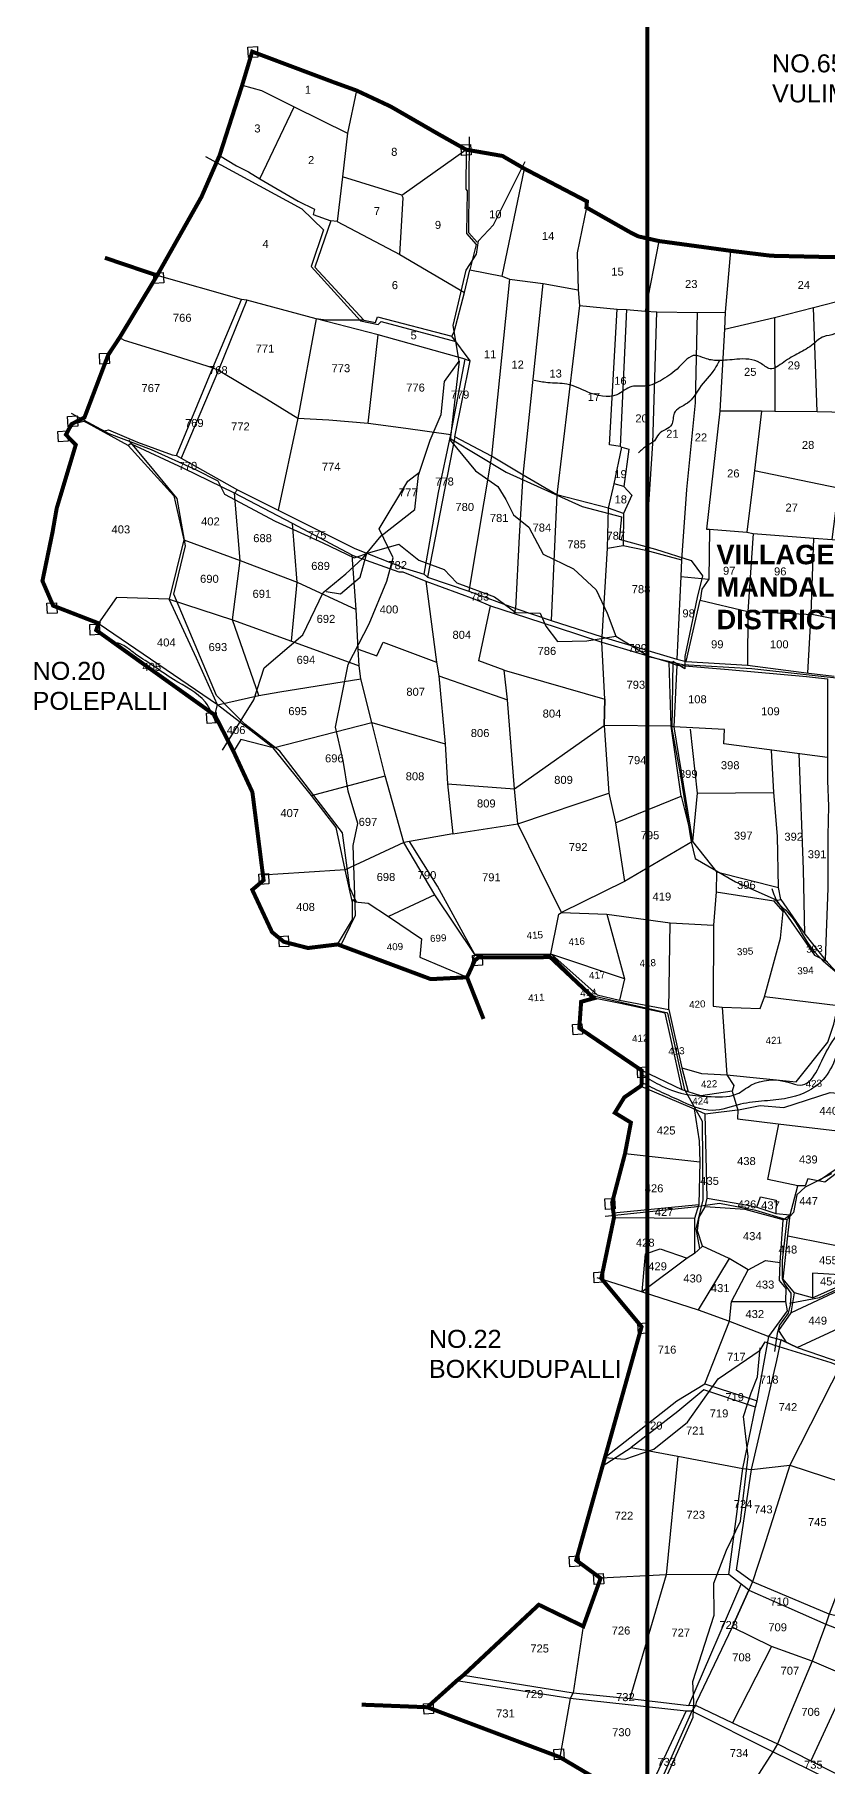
# Model space of a CAD drawing. Header units: inches. Extents: x 204181 to 273365, y 1587708 to 1600456.
# Drawn here: x 204181 to 206162, y 1592154 to 1596483 of the extents above; entities that cross this region are included whole.
import ezdxf
from ezdxf.enums import TextEntityAlignment as Align

# ---------------------------------------------------------------- set-up
doc = ezdxf.new("R2010")
doc.units = ezdxf.units.IN
doc.header["$LTSCALE"] = 15
doc.header["$MEASUREMENT"] = 0
doc.linetypes.add('HIDDEN2', pattern=[0.1875, 0.125, -0.0625])
for name, color, linetype in [('PLOT NOS', 7, 'Continuous'), ('PLOTS', 7, 'Continuous'), ('ROADS', 1, 'Continuous'), ('STREAM', 4, 'Continuous'), ('TEXT', 1, 'Continuous'), ('text2', 7, 'Continuous'), ('VILLAGE BOUNDARY STONES', 1, 'Continuous'), ('VILLAGE BOUNDRY', 5, 'Continuous')]:
    doc.layers.add(name, color=color, linetype=linetype)
doc.styles.get("Standard").update_dxf_attribs({"font": 'arial.ttf'})

msp = doc.modelspace()

# ---------------------------------------------------------------- linework, layer by layer
at = {"layer": 'PLOTS'}
for points in [[(204700.1, 1596356.3), (204748.2, 1596342.8), (204830.3, 1596301.9), (204963.3, 1596236.1)], [(204985.9, 1596342.9), (204963.3, 1596236.1), (204950.6, 1596127.1), (204937.6, 1596015.4), (204921.9, 1596017.4), (204881.5, 1595901), (205004.2, 1595769.3), (204909.5, 1595769.2), (204885, 1595772.6), (204839.4, 1595524.2), (204789.7, 1595293.9)], [(204744.3, 1596122), (204830.3, 1596301.9)], [(205098.8, 1596081.6), (205259.4, 1596195.2), (205258.7, 1596096.1), (205262.6, 1596092.1), (205260.7, 1595985.6), (205284.5, 1595958.4), (205269.3, 1595894.7)], [(204643.7, 1596180.9), (204685.5, 1596154.7), (204715.6, 1596139.3), (204744.3, 1596122), (204840.2, 1596066.7), (204880.6, 1596046.3), (204877.3, 1596033.4), (204921.9, 1596017.4)], [(205094.4, 1595932.8), (205102.7, 1596074.4), (205098.8, 1596081.6), (204950.6, 1596127.1)], [(205349.8, 1595879), (205405.2, 1596147.6)], [(205560.3, 1596050.6), (205537.3, 1595937.4), (205539.7, 1595844.7)], [(204937.6, 1596015.4), (205094.4, 1595932.8), (205255.9, 1595837.7)], [(205741.5, 1595966.7), (205707.1, 1595791.5)], [(205920.5, 1595942.3), (205906.6, 1595788.9)], [(206163, 1594676.2), (205903.7, 1594710), (205905, 1594745.9), (205778.6, 1594752.6), (205772.3, 1594753.9), (205604.8, 1594755.6), (205606, 1594821.3), (205598.7, 1594964.4), (205599.8, 1594977.6), (205612.7, 1595198.9), (205615.2, 1595299.1), (205486, 1595332.6), (205402.1, 1595381.9), (205322.8, 1595428.8), (205231.5, 1595477), (205269.8, 1595667.7), (205224.1, 1595728.7), (205229.4, 1595739.4), (205255.9, 1595837.7), (205269.3, 1595894.7), (205349.8, 1595879), (205368.4, 1595871.5), (205451.9, 1595860.8), (205539.7, 1595844.7), (205542.7, 1595805.3), (205637.2, 1595796.3), (205660.6, 1595795.5), (205707.1, 1595791.5), (205736.5, 1595789.5), (205837.4, 1595788.2), (205906.6, 1595788.9), (205904.9, 1595746.1), (206029.9, 1595775.5), (206127.6, 1595800.4), (206211.9, 1595821.9)], [(205257, 1595671.3), (205040.3, 1595732.1), (204885, 1595772.6), (204711.9, 1595819), (204698.2, 1595820.2), (204487.5, 1595880.6)], [(205368.4, 1595871.5), (205322.8, 1595428.8), (205266.4, 1595092)], [(205380.1, 1595035.6), (205383.6, 1595048.2), (205392.8, 1595228.2), (205402.1, 1595381.9), (205451.9, 1595860.8)], [(204535.6, 1595430.7), (204627.1, 1595649.4), (204698.2, 1595820.2)], [(204711.9, 1595819), (204640.5, 1595644), (204547.7, 1595424.3)], [(205542.7, 1595805.3), (205486, 1595332.6), (205471.9, 1595018.7)], [(205004.2, 1595769.3), (205033.4, 1595763.3), (205038.2, 1595777.2), (205224.1, 1595728.7)], [(205644.4, 1595452.8), (205618, 1595457), (205637.2, 1595796.3)], [(205660.6, 1595795.5), (205644.4, 1595452.8), (205648.9, 1595451.5), (205666.2, 1595446.7), (205653.9, 1595353.1), (205673.8, 1595331.5), (205652.7, 1595285.6), (205652.1, 1595206.1)], [(205708.7, 1595194), (205726.2, 1595461), (205736.5, 1595789.5)], [(205837.4, 1595788.2), (205831.8, 1595562.7), (205810.4, 1595345.6), (205797.8, 1595169.8)], [(206029.9, 1595775.5), (206031.1, 1595541)], [(206137, 1595539.8), (206127.6, 1595800.4)], [(204393.9, 1595725.6), (204405.5, 1595718.9), (204532.3, 1595679.4), (204614.2, 1595653.7), (204627.1, 1595649.4), (204640.5, 1595644), (204760.8, 1595572.5), (204839.4, 1595524.2), (204916.5, 1595519.6), (205014.7, 1595511.9), (205108.9, 1595499), (205221.6, 1595483.1)], [(205014.7, 1595511.9), (205040.3, 1595732.1)], [(205904.9, 1595746.1), (205893.9, 1595541.1)], [(205154.5, 1595133.7), (205190.9, 1595338.5), (205221.6, 1595483.1), (205257, 1595671.3), (205269.8, 1595667.7)], [(204273.9, 1595509.3), (204304.3, 1595516.1), (204355.2, 1595492.3), (204365.8, 1595494.7), (204438.9, 1595463.6), (204524.8, 1595432.6), (204535.6, 1595430.7), (204547.7, 1595424.3), (204688.3, 1595345.1), (204789.7, 1595293.9), (204981.4, 1595197.9), (205108.1, 1595148.1), (205154.5, 1595133.7), (205163.2, 1595126.3), (205266.4, 1595092), (205383.6, 1595048.2), (205471.9, 1595018.7), (205599.8, 1594977.6), (205786.2, 1594921.5), (205809.3, 1594916), (205962.8, 1594906.3), (206116.2, 1594886.6), (206179.2, 1594879.2)], [(204631.8, 1594781.7), (204638.3, 1594807.3), (204742, 1594830.5), (204794.2, 1594840.4), (204996.8, 1594872.3), (204992.6, 1594905.3), (204990.2, 1594946.8), (204985, 1595046), (204975, 1595181.4), (204825.6, 1595261.1), (204680.5, 1595336.4), (204554.4, 1595398.1), (204422.1, 1595459.6), (204415.5, 1595456), (204304.3, 1595516.1)], [(206210.5, 1595537.8), (206137, 1595539.8), (206031.1, 1595541), (205997.8, 1595541.9), (205893.9, 1595541.1), (205860.3, 1595246.3), (205867.9, 1595246.7), (205961.4, 1595239), (205976.6, 1595235.9), (206128.5, 1595224.2), (206174.7, 1595221.1), (206349.4, 1595212.7), (206557.2, 1595208.4), (206711.3, 1595205.3), (206777.1, 1595207), (206816.4, 1595207.4)], [(205997.8, 1595541.9), (205980.6, 1595392.9), (205961.4, 1595239)], [(206113.6, 1594887.1), (206122.2, 1595034.7), (206128.5, 1595224.2), (206174.7, 1595221.1), (206182.8, 1595285.6), (206189.6, 1595350), (206200.5, 1595439.7), (206210.5, 1595537.8), (206226.1, 1595541.7), (206319, 1595539.4), (206563.8, 1595534.9)], [(205231.5, 1595477), (205163.2, 1595126.3)], [(204415.5, 1595456), (204529.6, 1595329.9), (204554.2, 1595220), (204517.6, 1595071.8), (204386.2, 1595075.4), (204341, 1595011.4)], [(205652.7, 1595285.6), (205615.2, 1595299.1), (205629.5, 1595360), (205648.9, 1595451.5)], [(205980.6, 1595392.9), (206189.6, 1595350), (206243.7, 1595347.8), (206247.4, 1595351.6), (206321.1, 1595345.5), (206326.7, 1595349.3), (206478.2, 1595343.2), (206483, 1595345.4), (206556.9, 1595341.2), (206561.5, 1595344.7), (206563.8, 1595333.6), (206560.1, 1595273.8), (206557.2, 1595208.4)], [(204742, 1594830.5), (204675.5, 1595019.9), (204695, 1595168.5), (204680.5, 1595336.4), (204688.3, 1595345.1)], [(205653.9, 1595353.1), (205629.5, 1595360)], [(204823, 1594966.3), (204837.9, 1595114.1), (204825.6, 1595261.1)], [(205867.9, 1595246.7), (205866, 1595121.5)], [(204554.2, 1595220), (204695, 1595168.5), (204837.9, 1595114.1), (204985, 1595046)], [(205612.7, 1595198.9), (205652.1, 1595206.1), (205708.7, 1595194), (205797.8, 1595169.8), (205796.5, 1595128.5), (205866, 1595121.5), (205848.3, 1595096.8), (205844.1, 1595069), (205964, 1595040.8), (206127.8, 1595033.6), (206341.7, 1594990.8), (206573.7, 1594975.7), (206767.6, 1594966.4), (206819.8, 1594958.3)], [(205976.6, 1595235.9), (205964, 1595040.8), (205962.8, 1594906.3)], [(204975, 1595181.4), (205091.8, 1595140.3), (205101.7, 1595140.1), (205159.2, 1595116.3), (205281.1, 1595071.4), (205320.3, 1595054.9), (205380.1, 1595035.6), (205484.6, 1595001.5), (205598.7, 1594964.4), (205767.3, 1594914.4), (205786.4, 1594906.4), (205915.1, 1594896.2), (206110.4, 1594878.7), (206163, 1594872.2)], [(205159.2, 1595116.3), (205185.8, 1594914.5), (205191.1, 1594879.7), (205363.4, 1594819.7)], [(205796.5, 1595128.5), (205786.2, 1594921.5)], [(204777.8, 1594700), (204638.3, 1594807.3), (204586.1, 1594924.2), (204517.6, 1595071.8), (204675.5, 1595019.9), (204823, 1594966.3), (204992.6, 1594905.3)], [(205226.1, 1594484.9), (205389.2, 1594510), (205616, 1594586.6), (205632.8, 1594512.4), (205655.5, 1594366.2), (205497.8, 1594288.1), (205389.2, 1594510), (205380.3, 1594597.6), (205363.4, 1594819.7), (205354.4, 1594893.8), (205291.6, 1594917.1), (205320.3, 1595054.9)], [(205809.3, 1594916), (205844.1, 1595069)], [(204638.3, 1594807.3), (204343, 1595009.3)], [(204990.2, 1594946.8), (205036.2, 1594930.2), (205052.3, 1594963.8), (205185.8, 1594914.5), (205191.1, 1594879.7), (205207.2, 1594710), (205212.9, 1594610.2), (205226.1, 1594484.9), (205118.2, 1594465.8)], [(205632.8, 1594512.4), (205796.7, 1594579.4), (205772.3, 1594753.9), (205767.3, 1594914.4)], [(205786.4, 1594906.4), (205778.6, 1594752.6), (205825.1, 1594466.1), (205885.5, 1594390.3), (206040.4, 1594350.8)], [(205587.5, 1594082.7), (205474.1, 1594183.4), (205281.3, 1594183.3), (205187.8, 1594354.3), (205118.2, 1594465.8), (205103.7, 1594463.5), (205057.2, 1594630.4), (205024, 1594763.7), (204996.8, 1594872.3)], [(205354.4, 1594893.8), (205606, 1594821.3), (205604.8, 1594755.6), (205616, 1594586.6)], [(206163, 1594872.2), (206163, 1594676.2), (206162.3, 1594617.9), (206164.8, 1594554.4), (206163.8, 1594481.3), (206163.6, 1594349.1), (206156.7, 1594170)], [(204777.8, 1594700), (205024, 1594763.7), (205207.2, 1594710)], [(205212.9, 1594610.2), (205380.3, 1594597.6), (205604.8, 1594755.6)], [(205819.4, 1594746.3), (205837.1, 1594586.4), (205825.1, 1594466.1)], [(204938.6, 1594208.7), (204975.4, 1594270.7), (204975.8, 1594313.3), (204957.8, 1594395.4), (204935, 1594501.3), (204873.5, 1594580.5), (204777.8, 1594700), (204697.1, 1594721.1), (204678.4, 1594691)], [(205899.1, 1594052), (205994.3, 1594048.4), (206005.1, 1594078), (206044.9, 1594223.9), (206051.7, 1594290.7), (206028.2, 1594317.6), (206045.9, 1594320.7), (206040.4, 1594350.8), (206037.8, 1594479), (206028.9, 1594588.1), (206022.5, 1594694.5)], [(206106.1, 1594234.7), (206102.9, 1594395.6), (206091.8, 1594685.5)], [(204873.5, 1594580.5), (205057.2, 1594630.4)], [(205796.7, 1594579.4), (205825.1, 1594466.1), (205655.5, 1594366.2)], [(205837.1, 1594586.4), (206028.9, 1594588.1)], [(205103.7, 1594463.5), (204957.8, 1594395.4), (204854.9, 1594388.1), (204749.7, 1594381.6)], [(204975.8, 1594313.3), (204975.8, 1594313.3), (204976.7, 1594321.1), (204981.5, 1594314.9), (205014.7, 1594311.5), (205065.6, 1594278.3), (205147.8, 1594222.7), (205144.1, 1594176.8), (205262, 1594126.5), (205281.3, 1594183.3), (205281.3, 1594183.3), (205181.3, 1594332.9), (205103.7, 1594463.5)], [(205885.5, 1594390.3), (205884.1, 1594340.5), (205878.1, 1594256.6)], [(205884.1, 1594340.5), (206028.2, 1594317.6)], [(205181.3, 1594332.9), (205065.6, 1594278.3)], [(206045.9, 1594320.7), (206106.1, 1594234.7), (206156.7, 1594170), (206204.5, 1594118.2), (206258.2, 1594064.5), (206256.1, 1594044.8), (206271.3, 1594029.2), (206381.4, 1593991.1), (206390.6, 1594009.6), (206433, 1594012.1), (206466.3, 1594000.8), (206506.5, 1594004.2), (206552.8, 1594020.5), (206558, 1594022.7), (206509.5, 1594166.3), (206500.1, 1594172.2), (206447.2, 1594193.3), (206339.2, 1594240.5), (206367.8, 1594133.2), (206390.8, 1594044.3), (206385.4, 1594036.1), (206390.6, 1594009.6)], [(205469.8, 1594176.9), (205491, 1594284.5), (205497.8, 1594288.1), (205610.9, 1594284.6), (205769.3, 1594262.5), (205878.1, 1594256.6), (205876.7, 1594054.4), (205899.1, 1594052), (205911.3, 1593882.9), (205928.8, 1593855.8), (205924.7, 1593842), (205846.4, 1593830.3), (205814.4, 1593840.4), (205799.9, 1593845.4), (205698.5, 1593893.5)], [(205610.9, 1594284.6), (205655.6, 1594123), (205643, 1594069.7)], [(205765.9, 1594045.7), (205769.3, 1594262.5)], [(205655.6, 1594123), (205474.1, 1594183.4)], [(205799.9, 1593845.4), (205781.7, 1593924.9), (205757.4, 1594036.6), (205645.4, 1594061), (205579, 1594074.1)], [(205587.5, 1594082.7), (205643, 1594069.7), (205765.9, 1594045.7), (205799.1, 1593900), (205814.4, 1593840.4)], [(205799.1, 1593900), (205848.1, 1593885.7), (205911.3, 1593882.9), (206084.3, 1593865.1), (206163.5, 1593964.1), (206178.2, 1594009), (206185.3, 1594039.6), (206189.4, 1594055.1), (206005.1, 1594078)], [(206571.1, 1593865.1), (206482, 1593892.5), (206352.9, 1593902.3), (206307, 1593874.8), (206254.8, 1593731.7), (206198.6, 1593646.9), (206155.8, 1593614.7), (206113.7, 1593622.8), (206107, 1593605.7), (206088.9, 1593605)], [(205599.5, 1592904.8), (205671.8, 1592951.4), (205789.1, 1592929.9), (205950.8, 1592898.4), (205973, 1592895.9), (206068.6, 1592906.9), (206282.9, 1592837.1), (206305.8, 1592830.1), (206388.1, 1593020.4), (206371.1, 1593034.3), (206393.7, 1593090.6), (206512, 1593082), (206468.7, 1593177.5), (206320.2, 1593248), (206366.4, 1593352.3), (206453.4, 1593442.6), (206463.4, 1593498.8), (206464.9, 1593508.5), (206500, 1593686.4), (206522.5, 1593780.4), (206537, 1593797), (206588.1, 1593870.5)], [(206087.3, 1593201), (206200.4, 1593253.3), (206223.5, 1593261.6), (206275.8, 1593234.5), (206362.7, 1593360.1), (206392.9, 1593398.2), (206445, 1593448.5), (206454.4, 1593515.7), (206471.5, 1593602.6), (206489.2, 1593711), (206513.6, 1593788.7), (206571.1, 1593865.1), (206588.1, 1593870.5), (206721.4, 1593857.7), (206732.8, 1593828.2), (206827.2, 1593801.9), (206876.5, 1593770.1), (206954.5, 1593747.9), (206977.2, 1593741.4), (207080.8, 1593739), (207117.2, 1593731.3), (207260.4, 1593690.2), (207329.9, 1593671.5)], [(205696.2, 1593854.8), (205829.7, 1593797.4), (205857.3, 1593785.5), (205944.8, 1593795.8), (205994.6, 1593805.9), (206053.3, 1593801.1), (206169, 1593838.9), (206275.5, 1593828.4)], [(205924.7, 1593842), (205938.7, 1593794.4), (205937.7, 1593772.4), (206039.8, 1593760.5), (206243.9, 1593735.9)], [(205829.7, 1593797.4), (205842, 1593717.4), (205843.4, 1593665.4), (205841.2, 1593558.4), (205830.2, 1593524), (205830.3, 1593436.4), (205850.7, 1593454.9)], [(205964.1, 1593395), (205916.9, 1593423.5), (205850.7, 1593454.9), (205838.1, 1593493.1), (205842.3, 1593526.7), (205856.6, 1593552.4), (205862, 1593574.3), (205857.3, 1593785.5)], [(205606.5, 1592926.4), (205786, 1593067.5), (205855.8, 1593110.6), (205918, 1593266.9), (205922.7, 1593316.2), (205964.1, 1593395), (206007.4, 1593418.3), (206044.2, 1593413.5), (206052.1, 1593520.1), (206069.6, 1593532.9), (206088.9, 1593605), (206013.2, 1593621.3), (206041, 1593759.6)], [(206140.3, 1593617.6), (206184.7, 1593647.5), (206212.7, 1593677.9), (206243.9, 1593735.9)], [(205656.7, 1593685.9), (205843.4, 1593665.4)], [(205627.9, 1593537.7), (205841.2, 1593558.4)], [(205862, 1593574.3), (205967.9, 1593556.4), (205985.7, 1593551.7), (206033.3, 1593535.8), (206069.6, 1593532.9)], [(205985.7, 1593551.7), (205995.5, 1593578.1), (206034.1, 1593569.7), (206033.3, 1593535.8)], [(205830.2, 1593524), (205629.1, 1593525.7)], [(206052.1, 1593520.1), (205956.7, 1593545.9), (205856.6, 1593552.4)], [(206060.9, 1593212.9), (206041.3, 1593244.1), (206071.7, 1593287.5), (206079.9, 1593337.5), (206052, 1593371.6), (206063.3, 1593480.2), (206069.6, 1593532.9)], [(206063.3, 1593480.2), (206264.8, 1593440.4), (206392.9, 1593398.2)], [(205830.3, 1593436.4), (205812.3, 1593424.8), (205699.7, 1593340.6), (205707.6, 1593435.1), (205744.5, 1593447.8), (205812.3, 1593424.8)], [(206264.8, 1593440.4), (206247.9, 1593379.9), (206125.6, 1593387), (206125, 1593325.7), (206079.9, 1593337.5)], [(205916.9, 1593423.5), (205839.9, 1593295)], [(205916.4, 1592633.5), (205950.8, 1592898.4), (205983, 1593052.1), (205987.3, 1593068.2), (206016.4, 1593229.1), (206063, 1593293), (206058.4, 1593316.2), (206059.1, 1593348.5), (206043, 1593368.7), (206044.2, 1593413.5)], [(206125, 1593325.7), (206247.9, 1593379.9), (206310.2, 1593377.4), (206392.9, 1593398.2)], [(206362.7, 1593360.1), (206291.1, 1593364.9), (206231.7, 1593357.7), (206216.2, 1593355.7), (206071.7, 1593287.5)], [(205922.7, 1593316.2), (206058.4, 1593316.2)], [(206928.8, 1592192.9), (206666.6, 1592315.6), (206645.2, 1592325.8), (206460.4, 1592414.6), (206442.1, 1592424.1), (206190.9, 1592528.5), (206167.2, 1592535.1), (205975.2, 1592615.4), (205935.7, 1592644.9), (205973, 1592895.9), (206035.8, 1593168.7), (206047.2, 1593220.1)], [(206087.3, 1593201), (206047.2, 1593220.1), (206047.2, 1593220.1)], [(206198.8, 1593162.5), (206068.6, 1592906.9), (206002.9, 1592699.4), (205975.2, 1592615.4), (205966.2, 1592594.6), (205924.5, 1592502.1), (205834.3, 1592313.8), (205833.2, 1592307.6), (205823.9, 1592292.5), (205713.7, 1592044.8)], [(205983, 1593052.1), (205853.4, 1593095.7), (205788.4, 1593041.6), (205671.8, 1592951.4)], [(205855.8, 1593110.6), (205987.3, 1593068.2)], [(206371.1, 1593034.3), (206282.9, 1592837.1), (206197.6, 1592615.7), (206167.2, 1592535.1), (206158.6, 1592509.6), (206124.4, 1592417.1), (206037.6, 1592210.3), (206025.9, 1592190.4), (205884.6, 1591970)], [(205789.1, 1592929.9), (205759.9, 1592633.2), (205668.9, 1592323.7)], [(207035.6, 1592597.4), (206980.5, 1592339), (206928.8, 1592192.9), (206922.5, 1592175.4), (206874.8, 1592076.5), (206807.7, 1591942.9), (206735.2, 1591785.9), (206506, 1591701.1), (206649.6, 1591953), (206656.4, 1591973), (206750.9, 1592162.5), (206623.9, 1592198.1), (206497.6, 1592252.7), (206419.6, 1592291.4), (206319.8, 1592332.8), (206217.4, 1592377.1), (206124.4, 1592417.1), (206022.5, 1592453.5), (205924.5, 1592502.1), (205966.2, 1592594.6), (205916.4, 1592633.5), (205759.9, 1592633.2), (205595.7, 1592624.5)], [(205816.3, 1592306.7), (205946.8, 1592609.5)], [(205966.2, 1592594.6), (206158.6, 1592509.6), (206373.3, 1592427.1), (206453.7, 1592389.3), (206651.7, 1592301.5), (206671.6, 1592292.9), (206922.5, 1592175.4)], [(205552.5, 1592504.3), (205526.8, 1592337.7), (205519.8, 1592323.7), (205493.7, 1592177.3)], [(206022.5, 1592453.5), (205925.3, 1592263.3)], [(206649.6, 1591953), (206395.6, 1592006.9), (206212.9, 1592099.2), (206025.9, 1592190.4), (205823.9, 1592292.5), (205809.6, 1592292.3), (205519.8, 1592323.7), (205235.7, 1592367.9)], [(205253.4, 1592382.6), (205526.8, 1592337.7), (205668.9, 1592323.7), (205816.3, 1592306.7), (205833.2, 1592307.6), (205925.3, 1592263.3), (206037.6, 1592210.3), (206121.4, 1592168.4), (206224.5, 1592115.5), (206319.3, 1592069.4), (206410.1, 1592025.6), (206546.5, 1591994.9), (206656.4, 1591973), (206807.7, 1591942.9)], [(206217.4, 1592377.1), (206121.4, 1592168.4)], [(205698.9, 1592055.9), (205809.6, 1592292.3)]]:
    msp.add_lwpolyline(points, dxfattribs=at)
at = {"layer": 'PLOTS', "color": 11}
msp.add_lwpolyline([(205586.4, 1593376), (205699.7, 1593340.6), (205839.9, 1593295), (205915.6, 1593268.2), (206016.4, 1593229.1), (206047.2, 1593220.1), (206087.3, 1593201), (206198.8, 1593162.5)], dxfattribs=at)
at = {"layer": 'ROADS'}
for points in [[(205287, 1595964), (205266.8, 1595987.2), (205268.4, 1596227.3)], [(204608.6, 1596178.1), (204849.1, 1596047.3), (204903.4, 1595994.8), (204872.2, 1595903.3), (204995.9, 1595767.5), (205039.5, 1595758.2), (205047.2, 1595766), (205234.1, 1595715.9)], [(204651, 1594694.5), (204728.8, 1594820.3), (204755, 1594899.8), (204851.3, 1594982.7), (204902.6, 1595087.9), (204959.2, 1595135), (205000.9, 1595173), (205047.2, 1595230), (205131.3, 1595296.1), (205140.3, 1595381.9), (205169.5, 1595468.6), (205197.2, 1595533), (205205.8, 1595615.3), (205241.9, 1595666.1), (205227.1, 1595755.2), (205259.6, 1595894.1), (205285.9, 1595933.9), (205290.3, 1595967.6), (205327.7, 1596007.4), (205407.3, 1596165.3)], [(205241.9, 1595666.1), (205219.7, 1595468.8), (205283.2, 1595392.4), (205338.5, 1595352.8), (205359.2, 1595320.8), (205378.4, 1595282.5), (205416.6, 1595251.4), (205452, 1595183.9), (205528.2, 1595147.2), (205585, 1595094.9), (205612, 1595036.5), (205634, 1594978.8)], [(204272.6, 1595536.2), (204366.9, 1595485.9), (204472.3, 1595445.4), (204583.5, 1595395.3), (204639.4, 1595367.1), (204656, 1595333.9), (204782.5, 1595266.5), (204902, 1595212.1), (204980.2, 1595175.3), (205019.1, 1595188.2), (205091.7, 1595209), (205141.8, 1595169.3), (205204.9, 1595145.5), (205236.7, 1595112.6), (205330.5, 1595077.3), (205383.8, 1595038.1), (205444.4, 1595036.8), (205459.1, 1595004.2), (205488.4, 1594965.7), (205560.9, 1594967.4), (205634, 1594978.8), (205719, 1594927.5), (205801.5, 1594908.2), (205973.6, 1594897.9), (206230, 1594870.4)], [(204985.8, 1594314.5), (204969.1, 1594349.7), (204951, 1594487.9), (204793.8, 1594692.1), (204707.1, 1594758.8), (204673.3, 1594792.9), (204635.7, 1594830.8), (204529.6, 1595083.9), (204558.7, 1595205), (204538, 1595323.6), (204467.6, 1595408.5), (204417, 1595468.9)], [(205221.7, 1595472.4), (205359.7, 1595389.1), (205549.5, 1595303.5), (205647.6, 1595277), (205642.5, 1595221.3), (205733, 1595196.6), (205822.2, 1595168.1), (205850, 1595130.2), (205836.7, 1595075.6), (205806.2, 1594928), (205806.5, 1594897.4), (205776.2, 1594915.8), (205773.9, 1594747.5), (205794.6, 1594635.2), (205821.6, 1594464.8), (205832.2, 1594423.5), (205932.9, 1594365.3), (206034.3, 1594320.3), (206129.8, 1594182.2), (206162.9, 1594165.4)], [(204945.5, 1594204.1), (204983, 1594281.4), (204977.3, 1594456.1), (204989.4, 1594510.7), (204965.3, 1594591.7), (204952.2, 1594668.4), (204933.6, 1594751.9), (204965.2, 1594908.3), (205017.3, 1595009.6), (205061.8, 1595116.3), (205077.3, 1595174.5), (205042.7, 1595247), (205114, 1595366.8), (205143.1, 1595389.4)], [(204909.9, 1595090.4), (204945.7, 1595084.7), (204995.1, 1595126.6), (205009.7, 1595180.5), (205012.4, 1595189.3)], [(205843.3, 1593448.4), (205834.3, 1593497.6), (205851.9, 1593570.1), (205850.6, 1593765.9), (205806.2, 1593845.1), (205764.1, 1594036.7), (205573.6, 1594080), (205476.3, 1594178.4)], [(206172.8, 1593635.2), (206106.6, 1593601.6), (206085.9, 1593583), (206077.8, 1593538.6), (206060.7, 1593519.9), (205983.4, 1593543.6), (205893.2, 1593561.3), (205829.7, 1593551.8), (205607.1, 1593528.6)], [(206060.7, 1593519.9), (206049.3, 1593418.3), (206049.7, 1593374), (206055.2, 1593359.5), (206071, 1593337.3), (206070.1, 1593311.1), (206064.8, 1593287.1), (206043, 1593256.9), (206037, 1593236.5), (206030.2, 1593191)], [(206067.4, 1593311.9), (206142.7, 1593326), (206229.7, 1593366.2), (206303.5, 1593371.7), (206360.8, 1593368.2), (206374.3, 1593367.4), (206336.1, 1593310.7), (206303.1, 1593249.8), (206294.6, 1593178.6), (206267.1, 1593121.8)], [(205606.6, 1592926.5), (205655.9, 1592922), (205728.4, 1592946.7), (205813, 1593014.6), (205889.1, 1593123.3), (205994.4, 1593194.7), (206007.3, 1593215.6), (206030.6, 1593207), (206171.1, 1593163.7), (206302.5, 1593109.4), (206332, 1593079.8), (206394.4, 1592996.8), (206507.8, 1592913), (206632.8, 1592827.8), (206728.1, 1592746.5), (206822.3, 1592668.3), (206886.3, 1592609.1), (207006.1, 1592593.5), (207165.4, 1592563.3)], [(205690.7, 1592009.7), (205760, 1592128.2), (205827.2, 1592277.3), (205828.3, 1592315.3), (205825.8, 1592366.2), (205879.3, 1592531.8), (205878.9, 1592611.9), (205910.1, 1592694.4), (205944.9, 1592766.8), (205964.2, 1592928.9), (205952.5, 1593028.5), (205971.8, 1593087.8), (205987.6, 1593127.5), (205994.1, 1593200.1)]]:
    msp.add_lwpolyline(points, dxfattribs=at)
at = {"layer": 'STREAM'}
for points in [[(207508.4, 1596039.6), (207482, 1596048.5), (207443.3, 1596036.2), (207372.3, 1596011.3), (207309.4, 1595997.9), (207258.4, 1595972.1), (207190.7, 1595989.1), (207152.8, 1595970.7), (207081.8, 1595928.6), (206980.4, 1595933.9), (206907, 1595939.5), (206788.6, 1595934.4), (206696.8, 1595931.8), (206655.5, 1595927.7), (206614.6, 1595917.6), (206551.6, 1595918.1), (206497, 1595900.5), (206430.4, 1595882.5), (206389.3, 1595809.9), (206363.3, 1595795), (206379.9, 1595787.2), (206384.8, 1595782.8), (206335.7, 1595787.3), (206266.6, 1595759.1), (206234.7, 1595758), (206206.7, 1595755.7), (206180.3, 1595734.6), (206152.7, 1595727.7), (206126.9, 1595709), (206090.8, 1595686.4), (206053.3, 1595664.1), (206019.2, 1595647.7), (205994.9, 1595661.7), (205936.3, 1595671.2), (205888.6, 1595668.1), (205856, 1595673.6), (205833, 1595681), (205791.6, 1595651.1), (205750.1, 1595620.6), (205706.6, 1595604), (205673.8, 1595603.1), (205636.3, 1595582.5), (205563.5, 1595589.4), (205511.5, 1595608.9), (205463.5, 1595612.6), (205429.8, 1595618.4)], [(205892.7, 1595667.8), (205880.8, 1595646.9), (205842.7, 1595599.2), (205812.7, 1595561.6), (205779.7, 1595536.4), (205773.3, 1595507.8), (205741.2, 1595484.3), (205730, 1595467.5), (205711.2, 1595454.9), (205690.3, 1595437.2)], [(204634.2, 1594762.7), (204608.1, 1594814.3), (204528.2, 1594870.8), (204476.1, 1594906), (204427.6, 1594938.9), (204395.5, 1594959.7), (204373, 1594964.9)], [(208563.8, 1594562.1), (208542.6, 1594547.8), (208489.4, 1594548.4), (208452.1, 1594535.4), (208420.7, 1594526.1), (208409.3, 1594523.9), (208329.2, 1594482.4), (208313.1, 1594459.3), (208274.8, 1594441.2), (208247.3, 1594415), (208212.2, 1594389.5), (208191.5, 1594368.1), (208142.6, 1594334.1), (208094.4, 1594306.2), (208041.4, 1594286.8), (207997.4, 1594268.2), (207908.7, 1594222.1), (207885.8, 1594201.6), (207817.2, 1594167.1), (207770.7, 1594130), (207692.9, 1594083.4), (207676.1, 1594053.5), (207648.2, 1594034.4), (207578.4, 1594002.5), (207517.7, 1593963.5), (207408.4, 1593937.5), (207322.4, 1593922.1), (207235.8, 1593924.8), (207109.5, 1593934.5), (206985.8, 1593955.8), (206861.2, 1593954.7), (206823.3, 1593957.4), (206732.6, 1593908.5), (206661.8, 1593895.2), (206565.8, 1593908.2), (206427.6, 1593945.1), (206330.9, 1593981.1), (206271.5, 1593996.3), (206208.7, 1593976.3), (206177.9, 1593912.2), (206139.9, 1593859.8), (206062.1, 1593824.2), (206005.3, 1593817.5), (205945.7, 1593809.1), (205874.9, 1593793.6), (205790.3, 1593819.9), (205742.6, 1593841.7), (205694.7, 1593865.2)], [(206578.3, 1593991), (206582.4, 1593948.1), (206564.7, 1593923.7), (206490.4, 1593943.4), (206398.8, 1593979), (206284.1, 1594018.8), (206250, 1594043.6), (206235.7, 1594078.4), (206153.1, 1594166), (206102.5, 1594231.3), (206062.5, 1594290.1), (206041.8, 1594309.1), (206024.8, 1594347.9)], [(205696.4, 1593885.4), (205742.2, 1593858.3), (205804.1, 1593834.9), (205862.5, 1593828.8), (205936.2, 1593835), (205971.3, 1593856.5), (206064.6, 1593864.3), (206094.1, 1593857.1), (206163.2, 1593946.9), (206196.4, 1594021.2), (206201.9, 1594048.9), (206233.3, 1594055.1), (206221, 1594087.2), (206188.2, 1594134.5)]]:
    msp.add_spline(points, degree=3, dxfattribs=at)
at = {"layer": 'text2', "color": 5, "const_width": 10}
msp.add_lwpolyline([(205712.3, 1599556.1), (219410.4, 1599556.1), (219410.4, 1589956.2), (205712.3, 1589956.2)], close=True, dxfattribs=at)
at = {"layer": 'VILLAGE BOUNDARY STONES'}
for points in [[(204714.2, 1596451.2), (204738.1, 1596452.6), (204739.6, 1596426.6), (204715.7, 1596425.3)], [(205247, 1596206.9), (205270.9, 1596208.2), (205272.4, 1596182.3), (205248.5, 1596180.9)], [(204478.5, 1595886.7), (204502.4, 1595888.1), (204503.9, 1595862.1), (204480, 1595860.7)], [(204343.2, 1595685.3), (204367, 1595686.6), (204368.5, 1595660.7), (204344.6, 1595659.3)], [(204263.8, 1595528.5), (204287.7, 1595529.8), (204289.2, 1595503.9), (204265.3, 1595502.5)], [(204239.5, 1595490.7), (204263.4, 1595492), (204264.9, 1595466.1), (204241, 1595464.7)], [(204212.2, 1595061.4), (204236.1, 1595062.7), (204237.6, 1595036.8), (204213.7, 1595035.4)], [(204319.1, 1595007.9), (204343, 1595009.3), (204344.4, 1594983.3), (204320.5, 1594982)], [(204611.3, 1594787), (204635.2, 1594788.4), (204636.7, 1594762.4), (204612.8, 1594761.1)], [(204741.7, 1594384.4), (204765.6, 1594385.8), (204767.1, 1594359.8), (204743.2, 1594358.4)], [(204791.5, 1594228.4), (204815.4, 1594229.8), (204816.9, 1594203.8), (204793, 1594202.4)], [(205275.6, 1594181.2), (205299.5, 1594182.5), (205301, 1594156.6), (205277.1, 1594155.2)], [(205525.3, 1594008.6), (205549.2, 1594010), (205550.7, 1593984), (205526.8, 1593982.7)], [(205687.2, 1593901), (205711.1, 1593902.3), (205712.6, 1593876.4), (205688.7, 1593875)], [(205606.7, 1593572.4), (205630.5, 1593573.8), (205632, 1593547.8), (205608.1, 1593546.4)], [(205578.5, 1593388.8), (205602.4, 1593390.1), (205603.9, 1593364.2), (205580, 1593362.8)], [(205688.5, 1593261.6), (205712.4, 1593263), (205713.9, 1593237), (205690, 1593235.6)], [(205517.3, 1592679.2), (205541.2, 1592680.5), (205542.7, 1592654.6), (205518.8, 1592653.2)], [(205578.3, 1592635.2), (205602.2, 1592636.6), (205603.7, 1592610.6), (205579.8, 1592609.2)], [(205153.1, 1592310.7), (205177, 1592312.1), (205178.5, 1592286.1), (205154.6, 1592284.8)], [(205479.2, 1592196.4), (205503.1, 1592197.8), (205504.6, 1592171.8), (205480.7, 1592170.4)]]:
    msp.add_lwpolyline(points, close=True, dxfattribs=at)
at = {"layer": 'VILLAGE BOUNDRY', "linetype": 'HIDDEN2', "ltscale": 20, "const_width": 10}
msp.add_lwpolyline([(205698.9, 1592055.9), (205493.7, 1592177.3), (205162.5, 1592302.1), (204998.4, 1592308.5), (205162.5, 1592302.1), (205235.7, 1592367.9), (205253.4, 1592382.6), (205441.2, 1592558.3), (205552.5, 1592504.3), (205595.7, 1592624.5), (205534.7, 1592669.7), (205698.1, 1593253.1), (205597.4, 1593374), (205629.1, 1593525.7), (205627.9, 1593537.7), (205624.5, 1593563.3), (205656.7, 1593685.9), (205671.4, 1593763.3), (205631.3, 1593787.8), (205654.9, 1593826.4), (205696.2, 1593854.8), (205698.6, 1593860.8), (205698.7, 1593883.1), (205698.5, 1593893.5), (205542.5, 1593999.6), (205547.1, 1594065.3), (205579, 1594074.1), (205469.8, 1594176.9), (205289.9, 1594176), (205281.4, 1594168.3), (205262, 1594126.5), (205303.1, 1594022.5), (205262, 1594126.5), (205171.5, 1594121.9), (204938.6, 1594208.7), (204864.6, 1594199.7), (204804.1, 1594215.2), (204774.6, 1594239.5), (204725.3, 1594345.1), (204753.6, 1594369.1), (204744.7, 1594439.3), (204725.6, 1594589.2), (204678.4, 1594691), (204631.8, 1594781.7), (204335.3, 1594994.1), (204341, 1595011.4), (204227.7, 1595055.3), (204201, 1595117.2), (204226.1, 1595238.5), (204236.6, 1595298.7), (204284.2, 1595457.2), (204259.7, 1595482.7), (204273.9, 1595509.3), (204306, 1595525.7), (204354.7, 1595654.1), (204365.4, 1595682.3), (204393.9, 1595725.6), (204487.5, 1595880.6), (204357.1, 1595924.8), (204487.5, 1595880.6), (204598.3, 1596077), (204643.7, 1596180.9), (204700.1, 1596356.3), (204725.2, 1596440.1), (204928.2, 1596363.8), (204985.9, 1596342.9), (205071, 1596303), (205188.6, 1596235.1), (205259.4, 1596195.2), (205350.4, 1596179.4), (205405.2, 1596147.6), (205561.6, 1596065.8), (205560.3, 1596050.6), (205671, 1595987.8), (205690.5, 1595978.2), (205741.5, 1595966.7), (205920.5, 1595942.3), (206022.2, 1595929.9), (206165.1, 1595926.7), (206263, 1595925.1)], dxfattribs=at)

# ---------------------------------------------------------------- texts
at = {"layer": 'PLOT NOS'}
for s, p in [('1', (204864.3, 1596344.9)), ('3', (204738.2, 1596248.1)), ('8', (205080.1, 1596189.7)), ('2', (204872.4, 1596169)), ('7', (205036.8, 1596041.4)), ('10', (205332.6, 1596033.7)), ('9', (205189.4, 1596007.1)), ('14', (205464.6, 1595979.3)), ('4', (204758.5, 1595959.5)), ('15', (205638, 1595890.3)), ('6', (205081.7, 1595856.5)), ('23', (205822.2, 1595859.4)), ('24', (206103.6, 1595856.9)), ('766', (204550.3, 1595774.9)), ('5', (205128.6, 1595731)), ('771', (204757, 1595697.8)), ('11', (205319.6, 1595683.9)), ('768', (204640.5, 1595644)), ('773', (204946.8, 1595648.9)), ('12', (205388.4, 1595658)), ('13', (205483.3, 1595635.6)), ('25', (205969.6, 1595639.8)), ('29', (206078.6, 1595655.9)), ('767', (204471.8, 1595599.2)), ('776', (205133.2, 1595600.5)), ('779', (205244.4, 1595582.9)), ('16', (205645.1, 1595617.5)), ('17', (205578.9, 1595577.1)), ('769', (204580.4, 1595511.9)), ('772', (204695.6, 1595503.2)), ('20', (205698.1, 1595523.4)), ('21', (205775.1, 1595485)), ('22', (205846.5, 1595475.9)), ('28', (206114.2, 1595457.1)), ('770', (204564.5, 1595404.8)), ('774', (204922.5, 1595402.6)), ('778', (205205.6, 1595365.7)), ('19', (205645.5, 1595384.2)), ('26', (205927.3, 1595385.9)), ('777', (205115, 1595338.4)), ('18', (205646.1, 1595320.9)), ('780', (205256.2, 1595302.1)), ('27', (206073.3, 1595300.6)), ('781', (205342.3, 1595274.6)), ('784', (205448.9, 1595250.6)), ('688', (204751, 1595224.1)), ('775', (204887.2, 1595231.4)), ('785', (205535.8, 1595208.7)), ('787', (205633.7, 1595230.3)), ('689', (204895.9, 1595154.8)), ('782', (205088.8, 1595156.6)), ('690', (204618.2, 1595122.5)), ('97', (205917.1, 1595142.6)), ('96', (206044.6, 1595141)), ('691', (204749.3, 1595085)), ('783', (205294, 1595078)), ('788', (205696.8, 1595096.6)), ('692', (204909.4, 1595022.3)), ('98', (205815.7, 1595036.1)), ('693', (204639.4, 1594951.9)), ('786', (205461.5, 1594942.3)), ('789', (205688.2, 1594949.3)), ('99', (205887.3, 1594958.9)), ('100', (206042.2, 1594958.8)), ('694', (204859.3, 1594920)), ('793', (205683.8, 1594857.7)), ('108', (205837.5, 1594821.4)), ('695', (204838.7, 1594791.8)), ('109', (206020, 1594791.4)), ('696', (204930.4, 1594673.7)), ('794', (205686.9, 1594669.2)), ('399', (205814.7, 1594634.8)), ('398', (205919.6, 1594656.6)), ('697', (205014.4, 1594515)), ('795', (205719.1, 1594481.6)), ('397', (205952.1, 1594480.6)), ('392', (206078.2, 1594477.9)), ('792', (205539.6, 1594452.2)), ('391', (206136.7, 1594434.1)), ('698', (205059.4, 1594377.2)), ('790', (205161.9, 1594381.8)), ('791', (205322.7, 1594376.5)), ('419', (205748.8, 1594328.3)), ('396', (205960, 1594357.2)), ('440', (206165.8, 1593792.6)), ('425', (205759.5, 1593743.6)), ('438', (205960, 1593667.2)), ('439', (206114.8, 1593671.2)), ('426', (205729.3, 1593599)), ('435', (205868.1, 1593617.7)), ('436', (205961.4, 1593558.9)), ('437', (206020.2, 1593556.6)), ('447', (206115.5, 1593567.3)), ('427', (205754.3, 1593539.9)), ('428', (205707.3, 1593463.3)), ('434', (205974.7, 1593479.5)), ('448', (206063.7, 1593446.1)), ('455', (206165, 1593419.3)), ('429', (205738, 1593404.1)), ('430', (205825.7, 1593373.8)), ('431', (205894.6, 1593349.7)), ('433', (206006.5, 1593358.5)), ('454', (206167.2, 1593366.3)), ('432', (205981, 1593284.8)), ('449', (206138.3, 1593268.4)), ('716', (205761.7, 1593195.9)), ('717', (205934.8, 1593177.9)), ('718', (206016.9, 1593121.1)), ('719', (205930.6, 1593077.3)), ('719', (205891.7, 1593036.5)), ('720', (205727.1, 1593006)), ('721', (205832.4, 1592993.6)), ('724', (205951.7, 1592810.1)), ('722', (205654, 1592780.9)), ('723', (205833.4, 1592783.3)), ('710', (206042.9, 1592566.1)), ('728', (205915.7, 1592507.6)), ('726', (205646.7, 1592493.8)), ('727', (205795.9, 1592488.6)), ('709', (206038.1, 1592501.9)), ('725', (205443.4, 1592448.9)), ('708', (205947.9, 1592426.8)), ('707', (206068.7, 1592393.3)), ('729', (205429.2, 1592334.8)), ('732', (205657.8, 1592327.3)), ('706', (206120.5, 1592290.5)), ('731', (205357.8, 1592286.5)), ('730', (205647.9, 1592239.7)), ('733', (205760.8, 1592165.4)), ('734', (205941.9, 1592187.6)), ('735', (206127.3, 1592158.5))]:
    msp.add_text(s, height=20, dxfattribs=at).set_placement(p, align=Align.MIDDLE_CENTER)
for s, p in [('403', (204373.6, 1595236)), ('402', (204597.4, 1595255.9)), ('400', (205043.6, 1595035.9)), ('804', (205225.6, 1594972.5)), ('404', (204487.1, 1594953.4)), ('405', (204450.9, 1594892.4)), ('807', (205110.3, 1594830.1)), ('804', (205450.9, 1594775.7)), ('406', (204661.6, 1594734.5)), ('806', (205271.3, 1594727)), ('808', (205108.7, 1594618.9)), ('809', (205479.7, 1594610)), ('809', (205286.8, 1594551)), ('407', (204795.6, 1594526.9)), ('408', (204835.1, 1594292.4)), ('742', (206040.5, 1593042.2)), ('743', (205978.9, 1592786.6)), ('745', (206113.8, 1592754.9))]:
    msp.add_text(s, height=20, dxfattribs=at).set_placement(p)
msp.add_text('409', height=17.57, rotation=3.2839, dxfattribs=at).set_placement((205061.8, 1594193))
for s, p in [('699', (205190, 1594224.5)), ('415', (205431.2, 1594231.9)), ('416', (205536, 1594216.1)), ('393', (206130, 1594197.6)), ('418', (205713.5, 1594162.3)), ('395', (205956.8, 1594191.2)), ('417', (205587, 1594131.9)), ('394', (206107.5, 1594143.5)), ('411', (205435.1, 1594075.8)), ('414', (205565.1, 1594088.4)), ('420', (205837.4, 1594059.2)), ('412', (205694.8, 1593974.1)), ('413', (205785.1, 1593942.2)), ('421', (206028.5, 1593968.9)), ('422', (205866.8, 1593859.7)), ('423', (206128.7, 1593861.1)), ('424', (205845.2, 1593817.5))]:
    msp.add_text(s, height=17.57, rotation=3.2839, dxfattribs=at).set_placement(p, align=Align.MIDDLE_CENTER)
at = {"layer": 'TEXT', "insert": (205885.3, 1595207.5), "char_height": 48.726, "width": 1144.694, "attachment_point": 1}
msp.add_mtext('\\pxql;{\\fArial|b1|i0|c0|p34;\\C1;VILLAGE NAME :\\C5; PEDDA JUTURU\\P\\C1;MANDAL : \\C5;VEMULA\\P\\C1;DISTRICT : \\C5;YSR}', dxfattribs=at)
at = {"layer": 'text2', "color": 1, "char_height": 45, "attachment_point": 1}
for s, insert, width in [('NO.65 VULIMELLA', (206024.1, 1596433.3), 270.127), ('NO.20 POLEPALLI', (204176.3, 1594914.9), 264.639), ('NO.22 BOKKUDUPALLI', (205166.5, 1593245.3), 376.409)]:
    msp.add_mtext(s, dxfattribs=dict(at, insert=insert, width=width))

doc.saveas('drawing.dxf')
